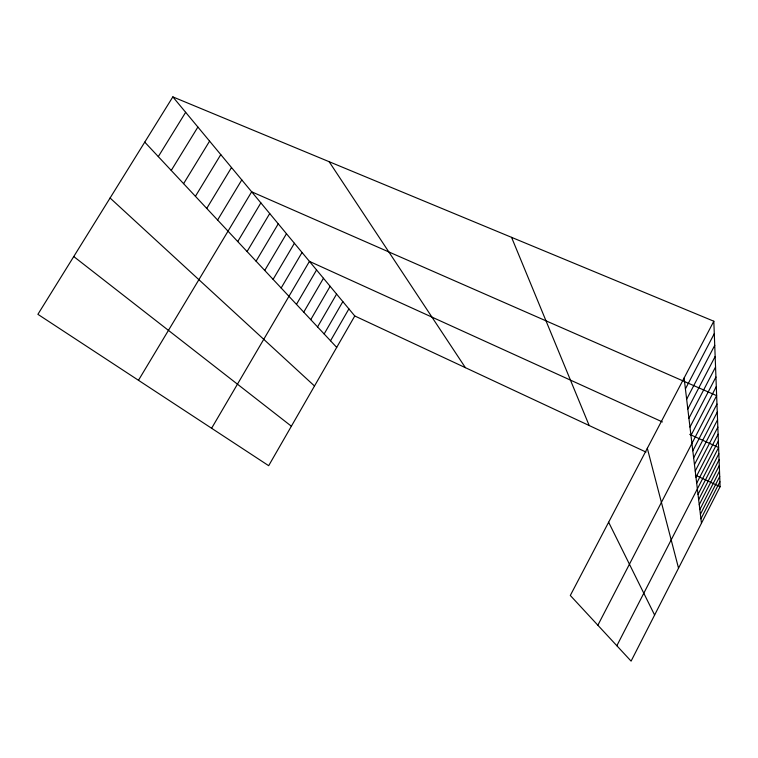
<?xml version="1.0" encoding="UTF-8"?>
<svg xmlns="http://www.w3.org/2000/svg" width="758" height="758" viewBox="0 0 758 758"><rect width="100%" height="100%" fill="white"/><g stroke="black" fill="none" stroke-linecap="round" stroke-linejoin="round"><path stroke-width="1.14" d="M699.842 509.594L719.513 471.144M700.401 514.303L719.712 476.517M700.942 518.842L719.91 481.7M713.818 321.221L720.1 486.712L631.092 661.118L570.31 595.466L713.818 321.221L172.843 96.882L37.9 314.324L268.673 465.696L354.772 315.972L172.843 96.882M696.687 483.187L718.366 440.995M616.851 645.731L718.612 447.504L689.733 434.362M698.023 494.377L718.849 453.758M698.649 499.645L719.077 459.774M699.255 504.714L719.295 465.564M694.461 464.597L717.561 419.79M695.238 471.059L717.845 427.161M695.977 477.246L718.11 434.22M690.983 435.433L716.301 386.571M597.863 625.227L716.642 395.648L251.665 191.802L138.468 380.289M692.812 450.792L716.964 404.061M693.655 457.851L717.267 412.096M688.927 418.264L715.561 367.014M689.979 427.067L715.94 377.039M685.422 388.892L714.292 333.624M686.653 399.22L714.737 345.354M687.819 408.988L715.154 356.468M330.526 340.778L348.898 308.904M324.149 333.965L342.843 301.608M317.564 326.916L336.59 294.085M303.731 312.135L323.467 278.271M310.761 319.649L330.137 286.306M296.463 304.356L316.569 269.962M211.605 428.261L309.435 261.377L662.416 421.941M273.098 279.37L294.398 243.271M281.161 287.993L302.044 252.48M264.741 270.435L286.477 233.72M256.071 261.169L278.252 223.828M247.08 251.542L269.725 213.548M237.737 241.556L260.866 202.888M217.603 220.028L241.793 179.911M206.744 208.422L231.512 167.527M195.422 196.303L220.786 154.613M183.597 183.663L209.587 141.13M171.242 170.446L197.895 127.041M158.308 156.612L185.653 112.307M354.772 315.972L646.015 452.081M695.361 475.143L720.1 486.712M73.753 256.545L291.375 426.214M110.081 198.009L314.504 385.993M144.759 142.134L336.704 347.391M329.124 161.691L465.403 367.677M608.636 522.224L654.609 615.032M511.555 237.349L589.184 425.522M647.323 448.3L678.533 568.149M684.114 377.986L701.463 523.219"/></g></svg>
